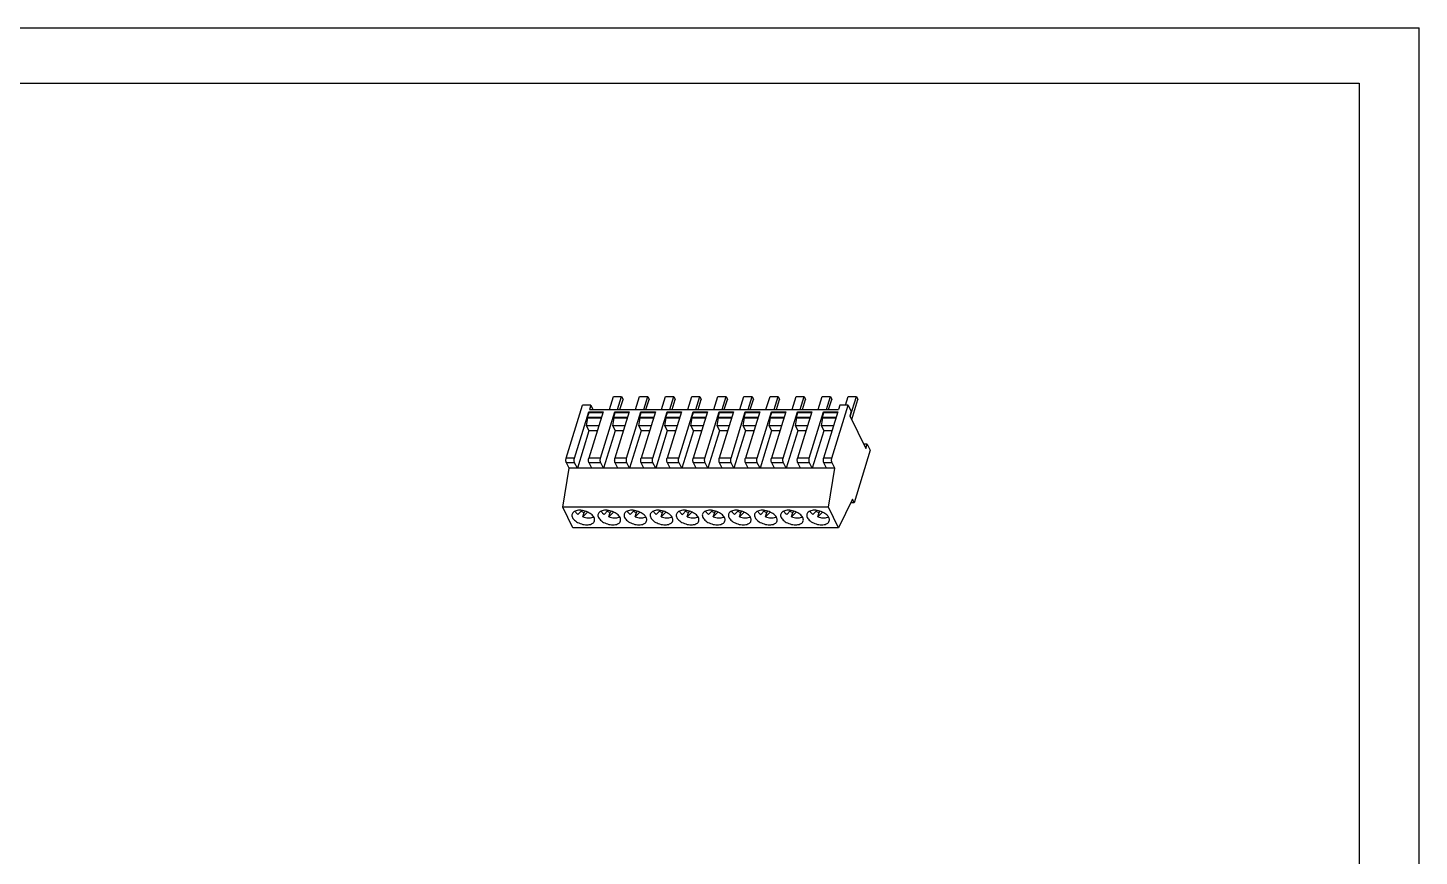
# Model space of a CAD drawing. Extents: x 0 to 420, y 0 to 297.
# Drawn here: x 170.5 to 420, y 148.5 to 297 of the extents above; entities that cross this region are included whole.
import ezdxf

# ---------------------------------------------------------------- set-up
doc = ezdxf.new("R2010")
doc.units = 0
doc.header["$LTSCALE"] = 23.1
doc.layers.get('0').update_dxf_attribs({"linetype": 'CONTINUOUS'})

msp = doc.modelspace()

# ---------------------------------------------------------------- linework, layer by layer
at = {"color": 7, "linetype": 'CONTINUOUS'}
for p, q in [((0, 297), (420, 297)), ((420, 0), (420, 297)), ((17.78, 287.08), (409.21, 287.08)), ((409.21, 287.08), (409.21, 9.23)), ((274.8, 228.57), (275.51, 230.88)), ((275.51, 230.88), (276.99, 230.88)), ((276.27, 228.57), (276.99, 230.88)), ((276.67, 228.57), (277.23, 230.39)), ((276.99, 230.88), (277.23, 230.39)), ((279.47, 228.57), (280.19, 230.88)), ((280.19, 230.88), (281.66, 230.88)), ((280.95, 228.57), (281.66, 230.88)), ((281.35, 228.57), (281.91, 230.39)), ((281.66, 230.88), (281.91, 230.39)), ((284.15, 228.57), (284.87, 230.88)), ((284.87, 230.88), (286.34, 230.88)), ((285.63, 228.57), (286.34, 230.88)), ((286.02, 228.57), (286.59, 230.39)), ((286.34, 230.88), (286.59, 230.39)), ((288.83, 228.57), (289.55, 230.88)), ((289.55, 230.88), (291.02, 230.88)), ((290.31, 228.57), (291.02, 230.88)), ((290.7, 228.57), (291.27, 230.39)), ((291.02, 230.88), (291.27, 230.39)), ((293.51, 228.57), (294.23, 230.88)), ((294.23, 230.88), (295.7, 230.88)), ((294.99, 228.57), (295.7, 230.88)), ((295.38, 228.57), (295.95, 230.39)), ((295.7, 230.88), (295.95, 230.39)), ((298.19, 228.57), (298.91, 230.88)), ((298.91, 230.88), (300.38, 230.88)), ((299.66, 228.57), (300.38, 230.88)), ((300.06, 228.57), (300.62, 230.39)), ((300.38, 230.88), (300.62, 230.39)), ((302.87, 228.57), (303.59, 230.88)), ((303.59, 230.88), (305.06, 230.88)), ((304.34, 228.57), (305.06, 230.88)), ((304.74, 228.57), (305.3, 230.39)), ((305.06, 230.88), (305.3, 230.39)), ((307.55, 228.57), (308.26, 230.88)), ((308.26, 230.88), (309.74, 230.88)), ((309.02, 228.57), (309.74, 230.88)), ((309.42, 228.57), (309.98, 230.39)), ((309.74, 230.88), (309.98, 230.39)), ((312.23, 228.57), (312.94, 230.88)), ((312.94, 230.88), (314.42, 230.88)), ((313.7, 228.57), (314.42, 230.88)), ((314.1, 228.57), (314.66, 230.39)), ((314.42, 230.88), (314.66, 230.39)), ((317.15, 229.35), (317.62, 230.88)), ((317.62, 230.88), (319.1, 230.88)), ((317.99, 227.31), (319.1, 230.88)), ((318.24, 226.81), (319.34, 230.39)), ((319.1, 230.88), (319.34, 230.39)), ((267.05, 219.87), (269.98, 229.35)), ((268.52, 219.87), (271.09, 228.17)), ((271.45, 229.35), (269.98, 229.35)), ((270.7, 225.64), (270.95, 227.06)), ((270.88, 227.19), (271.15, 228.05)), ((270.95, 227.06), (270.88, 227.19)), ((270.88, 227.19), (273.36, 227.19)), ((270.95, 227.06), (273.33, 227.06)), ((271.15, 228.05), (271.09, 228.17)), ((271.09, 228.17), (273.67, 228.17)), ((273.67, 228.17), (271.1, 219.87)), ((271.15, 228.05), (273.63, 228.05)), ((271.45, 229.35), (271.21, 228.57)), ((271.21, 228.57), (315.9, 228.57)), ((271.45, 229.35), (271.84, 228.57)), ((273.2, 219.87), (275.77, 228.17)), ((275.38, 225.64), (275.62, 227.06)), ((275.56, 227.19), (275.83, 228.05)), ((275.62, 227.06), (275.56, 227.19)), ((275.56, 227.19), (278.04, 227.19)), ((275.62, 227.06), (278, 227.06)), ((275.83, 228.05), (275.77, 228.17)), ((275.77, 228.17), (278.35, 228.17)), ((278.35, 228.17), (275.78, 219.87)), ((275.83, 228.05), (278.31, 228.05)), ((277.88, 219.87), (280.45, 228.17)), ((280.06, 225.64), (280.3, 227.06)), ((280.24, 227.19), (280.51, 228.05)), ((280.3, 227.06), (280.24, 227.19)), ((280.24, 227.19), (282.72, 227.19)), ((280.3, 227.06), (282.68, 227.06)), ((280.51, 228.05), (280.45, 228.17)), ((280.45, 228.17), (283.03, 228.17)), ((283.03, 228.17), (280.46, 219.87)), ((280.51, 228.05), (282.99, 228.05)), ((282.56, 219.87), (285.13, 228.17)), ((284.74, 225.64), (284.98, 227.06)), ((284.92, 227.19), (285.19, 228.05)), ((284.98, 227.06), (284.92, 227.19)), ((284.92, 227.19), (287.4, 227.19)), ((284.98, 227.06), (287.36, 227.06)), ((285.19, 228.05), (285.13, 228.17)), ((285.13, 228.17), (287.71, 228.17)), ((287.71, 228.17), (285.14, 219.87)), ((285.19, 228.05), (287.67, 228.05)), ((287.24, 219.87), (289.81, 228.17)), ((289.42, 225.64), (289.66, 227.06)), ((289.6, 227.19), (289.87, 228.05)), ((289.66, 227.06), (289.6, 227.19)), ((289.6, 227.19), (292.08, 227.19)), ((289.66, 227.06), (292.04, 227.06)), ((289.87, 228.05), (289.81, 228.17)), ((289.81, 228.17), (292.38, 228.17)), ((292.38, 228.17), (289.82, 219.87)), ((289.87, 228.05), (292.35, 228.05)), ((291.92, 219.87), (294.48, 228.17)), ((294.1, 225.64), (294.34, 227.06)), ((294.28, 227.19), (294.55, 228.05)), ((294.34, 227.06), (294.28, 227.19)), ((294.28, 227.19), (296.76, 227.19)), ((294.34, 227.06), (296.72, 227.06)), ((294.55, 228.05), (294.48, 228.17)), ((294.48, 228.17), (297.06, 228.17)), ((297.06, 228.17), (294.5, 219.87)), ((294.55, 228.05), (297.02, 228.05)), ((296.6, 219.87), (299.16, 228.17)), ((298.78, 225.64), (299.02, 227.06)), ((298.96, 227.19), (299.22, 228.05)), ((298.96, 227.19), (301.44, 227.19)), ((299.02, 227.06), (298.96, 227.19)), ((299.02, 227.06), (301.4, 227.06)), ((299.16, 228.17), (301.74, 228.17)), ((299.22, 228.05), (299.16, 228.17)), ((301.74, 228.17), (299.18, 219.87)), ((299.22, 228.05), (301.7, 228.05)), ((301.28, 219.87), (303.84, 228.17)), ((303.46, 225.64), (303.7, 227.06)), ((303.64, 227.19), (303.9, 228.05)), ((303.64, 227.19), (306.12, 227.19)), ((303.7, 227.06), (303.64, 227.19)), ((303.7, 227.06), (306.08, 227.06)), ((303.84, 228.17), (306.42, 228.17)), ((303.9, 228.05), (303.84, 228.17)), ((306.42, 228.17), (303.86, 219.87)), ((303.9, 228.05), (306.38, 228.05)), ((305.96, 219.87), (308.52, 228.17)), ((308.14, 225.64), (308.38, 227.06)), ((308.32, 227.19), (308.58, 228.05)), ((308.32, 227.19), (310.8, 227.19)), ((308.38, 227.06), (308.32, 227.19)), ((308.38, 227.06), (310.76, 227.06)), ((308.52, 228.17), (311.1, 228.17)), ((308.58, 228.05), (308.52, 228.17)), ((311.1, 228.17), (308.53, 219.87)), ((308.58, 228.05), (311.06, 228.05)), ((310.63, 219.87), (313.2, 228.17)), ((312.81, 225.64), (313.06, 227.06)), ((312.99, 227.19), (313.26, 228.05)), ((312.99, 227.19), (315.47, 227.19)), ((313.06, 227.06), (312.99, 227.19)), ((313.06, 227.06), (315.44, 227.06)), ((313.2, 228.17), (315.78, 228.17)), ((313.26, 228.05), (313.2, 228.17)), ((315.78, 228.17), (313.21, 219.87)), ((313.26, 228.05), (315.74, 228.05)), ((314.69, 219.87), (317.62, 229.35)), ((316.14, 229.35), (315.9, 228.57)), ((317.62, 229.35), (316.14, 229.35)), ((317.62, 229.35), (318.17, 228.23)), ((318.17, 228.23), (317.92, 227.45)), ((317.92, 227.45), (320.79, 221.6)), ((271.13, 224.77), (269.05, 218.03)), ((270.7, 225.64), (271.13, 224.77)), ((272.89, 225.64), (270.7, 225.64)), ((272.62, 224.77), (271.13, 224.77)), ((275.81, 224.77), (273.73, 218.03)), ((275.38, 225.64), (275.81, 224.77)), ((277.56, 225.64), (275.38, 225.64)), ((277.3, 224.77), (275.81, 224.77)), ((280.49, 224.77), (278.41, 218.03)), ((280.06, 225.64), (280.49, 224.77)), ((282.24, 225.64), (280.06, 225.64)), ((281.97, 224.77), (280.49, 224.77)), ((285.17, 224.77), (283.09, 218.03)), ((284.74, 225.64), (285.17, 224.77)), ((286.92, 225.64), (284.74, 225.64)), ((286.65, 224.77), (285.17, 224.77)), ((289.85, 224.77), (287.77, 218.03)), ((289.42, 225.64), (289.85, 224.77)), ((291.6, 225.64), (289.42, 225.64)), ((291.33, 224.77), (289.85, 224.77)), ((294.53, 224.77), (292.44, 218.03)), ((294.1, 225.64), (294.53, 224.77)), ((296.28, 225.64), (294.1, 225.64)), ((296.01, 224.77), (294.53, 224.77)), ((299.2, 224.77), (297.12, 218.03)), ((300.96, 225.64), (298.78, 225.64)), ((298.78, 225.64), (299.2, 224.77)), ((300.69, 224.77), (299.2, 224.77)), ((303.88, 224.77), (301.8, 218.03)), ((305.64, 225.64), (303.46, 225.64)), ((303.46, 225.64), (303.88, 224.77)), ((305.37, 224.77), (303.88, 224.77)), ((308.56, 224.77), (306.48, 218.03)), ((310.32, 225.64), (308.14, 225.64)), ((308.14, 225.64), (308.56, 224.77)), ((310.05, 224.77), (308.56, 224.77)), ((313.24, 224.77), (311.16, 218.03)), ((315, 225.64), (312.81, 225.64)), ((312.81, 225.64), (313.24, 224.77)), ((314.73, 224.77), (313.24, 224.77)), ((321.03, 222.39), (320.41, 222.39)), ((320.79, 221.6), (321.03, 222.39)), ((321.03, 222.39), (321.58, 221.27)), ((268.52, 219.87), (267.05, 219.87)), ((273.2, 219.87), (271.1, 219.87)), ((277.88, 219.87), (275.78, 219.87)), ((282.56, 219.87), (280.46, 219.87)), ((287.24, 219.87), (285.14, 219.87)), ((291.92, 219.87), (289.82, 219.87)), ((296.6, 219.87), (294.5, 219.87)), ((301.28, 219.87), (299.18, 219.87)), ((305.96, 219.87), (303.86, 219.87)), ((310.63, 219.87), (308.53, 219.87)), ((314.69, 219.87), (313.21, 219.87)), ((321.58, 221.27), (318.68, 211.87)), ((266.42, 211.07), (267.58, 218.03)), ((267.58, 218.03), (267.09, 219.03)), ((268.56, 219.03), (267.09, 219.03)), ((315.21, 218.03), (267.58, 218.03)), ((269.05, 218.03), (268.56, 219.03)), ((271.63, 218.03), (271.14, 219.03)), ((273.24, 219.03), (271.14, 219.03)), ((273.73, 218.03), (273.24, 219.03)), ((276.31, 218.03), (275.82, 219.03)), ((277.92, 219.03), (275.82, 219.03)), ((278.41, 218.03), (277.92, 219.03)), ((280.99, 218.03), (280.5, 219.03)), ((282.6, 219.03), (280.5, 219.03)), ((283.09, 218.03), (282.6, 219.03)), ((285.67, 218.03), (285.18, 219.03)), ((287.28, 219.03), (285.18, 219.03)), ((287.77, 218.03), (287.28, 219.03)), ((290.34, 218.03), (289.86, 219.03)), ((291.96, 219.03), (289.86, 219.03)), ((292.44, 218.03), (291.96, 219.03)), ((296.64, 219.03), (294.54, 219.03)), ((295.02, 218.03), (294.54, 219.03)), ((297.12, 218.03), (296.64, 219.03)), ((301.31, 219.03), (299.21, 219.03)), ((299.7, 218.03), (299.21, 219.03)), ((301.8, 218.03), (301.31, 219.03)), ((305.99, 219.03), (303.89, 219.03)), ((304.38, 218.03), (303.89, 219.03)), ((306.48, 218.03), (305.99, 219.03)), ((310.67, 219.03), (308.57, 219.03)), ((309.06, 218.03), (308.57, 219.03)), ((311.16, 218.03), (310.67, 219.03)), ((314.72, 219.03), (313.25, 219.03)), ((313.74, 218.03), (313.25, 219.03)), ((314.06, 211.07), (315.21, 218.03)), ((315.21, 218.03), (314.72, 219.03)), ((318.37, 212.49), (315.89, 207.34)), ((318.68, 211.87), (318.37, 212.49)), ((268.25, 207.34), (266.42, 211.07)), ((314.06, 211.07), (266.42, 211.07)), ((269.85, 210.48), (269.16, 209.78)), ((270.03, 209.34), (270.87, 210.19)), ((270.03, 209.34), (270.27, 210.13)), ((270.27, 210.13), (270.48, 210.34)), ((274.53, 210.48), (273.84, 209.78)), ((274.71, 209.34), (275.55, 210.19)), ((274.71, 209.34), (274.95, 210.13)), ((274.95, 210.13), (275.16, 210.34)), ((279.21, 210.48), (278.52, 209.78)), ((279.39, 209.34), (280.23, 210.19)), ((279.39, 209.34), (279.63, 210.13)), ((279.63, 210.13), (279.84, 210.34)), ((283.89, 210.48), (283.2, 209.78)), ((284.07, 209.34), (284.9, 210.19)), ((284.07, 209.34), (284.31, 210.13)), ((284.31, 210.13), (284.52, 210.34)), ((288.57, 210.48), (287.88, 209.78)), ((288.75, 209.34), (289.58, 210.19)), ((288.75, 209.34), (288.99, 210.13)), ((288.99, 210.13), (289.2, 210.34)), ((293.25, 210.48), (292.56, 209.78)), ((293.42, 209.34), (294.26, 210.19)), ((293.42, 209.34), (293.67, 210.13)), ((293.67, 210.13), (293.88, 210.34)), ((297.93, 210.48), (297.24, 209.78)), ((298.1, 209.34), (298.94, 210.19)), ((298.1, 209.34), (298.35, 210.13)), ((298.35, 210.13), (298.55, 210.34)), ((302.6, 210.48), (301.92, 209.78)), ((302.78, 209.34), (303.62, 210.19)), ((302.78, 209.34), (303.02, 210.13)), ((303.02, 210.13), (303.23, 210.34)), ((307.28, 210.48), (306.59, 209.78)), ((307.46, 209.34), (308.3, 210.19)), ((307.46, 209.34), (307.7, 210.13)), ((307.7, 210.13), (307.91, 210.34)), ((311.96, 210.48), (311.27, 209.78)), ((312.14, 209.34), (312.98, 210.19)), ((312.14, 209.34), (312.38, 210.13)), ((312.38, 210.13), (312.59, 210.34)), ((315.89, 207.34), (314.06, 211.07)), ((318.68, 211.87), (318.07, 211.87)), ((315.89, 207.34), (268.25, 207.34))]:
    msp.add_line(p, q, dxfattribs=at)
for points, knots in [([(267.09, 219.03), (267.07, 219.07), (267.03, 219.17), (267, 219.34), (267, 219.52), (267.01, 219.7), (267.03, 219.82), (267.05, 219.87)], [0, 0, 0, 0, 0.170959, 0.372865, 0.590214, 0.805105, 1, 1, 1, 1]), ([(268.56, 219.03), (268.54, 219.07), (268.51, 219.17), (268.48, 219.34), (268.47, 219.52), (268.48, 219.7), (268.51, 219.82), (268.52, 219.87)], [0, 0, 0, 0, 0.170959, 0.372865, 0.590214, 0.805105, 1, 1, 1, 1]), ([(271.14, 219.03), (271.12, 219.07), (271.08, 219.17), (271.06, 219.34), (271.05, 219.52), (271.06, 219.7), (271.09, 219.82), (271.1, 219.87)], [0, 0, 0, 0, 0.170959, 0.372865, 0.590214, 0.805105, 1, 1, 1, 1]), ([(273.24, 219.03), (273.22, 219.07), (273.18, 219.17), (273.16, 219.34), (273.15, 219.52), (273.16, 219.7), (273.19, 219.82), (273.2, 219.87)], [0, 0, 0, 0, 0.170959, 0.372865, 0.590214, 0.805105, 1, 1, 1, 1]), ([(275.82, 219.03), (275.8, 219.07), (275.76, 219.17), (275.74, 219.34), (275.73, 219.52), (275.74, 219.7), (275.76, 219.82), (275.78, 219.87)], [0, 0, 0, 0, 0.170959, 0.372865, 0.590214, 0.805105, 1, 1, 1, 1]), ([(277.92, 219.03), (277.9, 219.07), (277.86, 219.17), (277.84, 219.34), (277.83, 219.52), (277.84, 219.7), (277.86, 219.82), (277.88, 219.87)], [0, 0, 0, 0, 0.170959, 0.372865, 0.590214, 0.805105, 1, 1, 1, 1]), ([(280.5, 219.03), (280.48, 219.07), (280.44, 219.17), (280.41, 219.34), (280.41, 219.52), (280.42, 219.7), (280.44, 219.82), (280.46, 219.87)], [0, 0, 0, 0, 0.170959, 0.372865, 0.590214, 0.805105, 1, 1, 1, 1]), ([(282.6, 219.03), (282.58, 219.07), (282.54, 219.17), (282.51, 219.34), (282.51, 219.52), (282.52, 219.7), (282.54, 219.82), (282.56, 219.87)], [0, 0, 0, 0, 0.170959, 0.372865, 0.590214, 0.805105, 1, 1, 1, 1]), ([(285.18, 219.03), (285.16, 219.07), (285.12, 219.17), (285.09, 219.34), (285.09, 219.52), (285.1, 219.7), (285.12, 219.82), (285.14, 219.87)], [0, 0, 0, 0, 0.170959, 0.372865, 0.590214, 0.805105, 1, 1, 1, 1]), ([(287.28, 219.03), (287.26, 219.07), (287.22, 219.17), (287.19, 219.34), (287.19, 219.52), (287.2, 219.7), (287.22, 219.82), (287.24, 219.87)], [0, 0, 0, 0, 0.170959, 0.372865, 0.590214, 0.805105, 1, 1, 1, 1]), ([(289.86, 219.03), (289.83, 219.07), (289.8, 219.17), (289.77, 219.34), (289.76, 219.52), (289.78, 219.7), (289.8, 219.82), (289.82, 219.87)], [0, 0, 0, 0, 0.170959, 0.372865, 0.590214, 0.805105, 1, 1, 1, 1]), ([(291.96, 219.03), (291.93, 219.07), (291.9, 219.17), (291.87, 219.34), (291.86, 219.52), (291.88, 219.7), (291.9, 219.82), (291.92, 219.87)], [0, 0, 0, 0, 0.170959, 0.372865, 0.590214, 0.805105, 1, 1, 1, 1]), ([(294.54, 219.03), (294.51, 219.07), (294.48, 219.17), (294.45, 219.34), (294.44, 219.52), (294.46, 219.7), (294.48, 219.82), (294.5, 219.87)], [0, 0, 0, 0, 0.170959, 0.372865, 0.590214, 0.805105, 1, 1, 1, 1]), ([(296.64, 219.03), (296.61, 219.07), (296.58, 219.17), (296.55, 219.34), (296.54, 219.52), (296.56, 219.7), (296.58, 219.82), (296.6, 219.87)], [0, 0, 0, 0, 0.170959, 0.372865, 0.590214, 0.805105, 1, 1, 1, 1]), ([(299.21, 219.03), (299.19, 219.07), (299.16, 219.17), (299.13, 219.34), (299.12, 219.52), (299.14, 219.7), (299.16, 219.82), (299.18, 219.87)], [0, 0, 0, 0, 0.170959, 0.372865, 0.590214, 0.805105, 1, 1, 1, 1]), ([(301.31, 219.03), (301.29, 219.07), (301.26, 219.17), (301.23, 219.34), (301.22, 219.52), (301.24, 219.7), (301.26, 219.82), (301.28, 219.87)], [0, 0, 0, 0, 0.170959, 0.372865, 0.590214, 0.805105, 1, 1, 1, 1]), ([(303.89, 219.03), (303.87, 219.07), (303.84, 219.17), (303.81, 219.34), (303.8, 219.52), (303.81, 219.7), (303.84, 219.82), (303.86, 219.87)], [0, 0, 0, 0, 0.170959, 0.372865, 0.590214, 0.805105, 1, 1, 1, 1]), ([(305.99, 219.03), (305.97, 219.07), (305.94, 219.17), (305.91, 219.34), (305.9, 219.52), (305.91, 219.7), (305.94, 219.82), (305.96, 219.87)], [0, 0, 0, 0, 0.170959, 0.372865, 0.590214, 0.805105, 1, 1, 1, 1]), ([(308.57, 219.03), (308.55, 219.07), (308.52, 219.17), (308.49, 219.34), (308.48, 219.52), (308.49, 219.7), (308.52, 219.82), (308.53, 219.87)], [0, 0, 0, 0, 0.170959, 0.372865, 0.590214, 0.805105, 1, 1, 1, 1]), ([(310.67, 219.03), (310.65, 219.07), (310.62, 219.17), (310.59, 219.34), (310.58, 219.52), (310.59, 219.7), (310.62, 219.82), (310.63, 219.87)], [0, 0, 0, 0, 0.170959, 0.372865, 0.590214, 0.805105, 1, 1, 1, 1]), ([(313.25, 219.03), (313.23, 219.07), (313.2, 219.17), (313.17, 219.34), (313.16, 219.52), (313.17, 219.7), (313.2, 219.82), (313.21, 219.87)], [0, 0, 0, 0, 0.170959, 0.372865, 0.590214, 0.805105, 1, 1, 1, 1]), ([(314.72, 219.03), (314.7, 219.07), (314.67, 219.17), (314.64, 219.34), (314.63, 219.52), (314.65, 219.7), (314.67, 219.82), (314.69, 219.87)], [0, 0, 0, 0, 0.170959, 0.372865, 0.590214, 0.805105, 1, 1, 1, 1]), ([(268.09, 209.83), (268.09, 209.82), (268.06, 209.72), (268.05, 209.51), (268.11, 209.3), (268.16, 209.21)], [0, 0, 0, 0, 0.021663, 0.485551, 1, 1, 1, 1]), ([(272.03, 209.21), (271.98, 209.32), (271.82, 209.54), (271.51, 209.83), (271.12, 210.09), (270.67, 210.29), (270.19, 210.44), (269.7, 210.51), (269.24, 210.52), (268.82, 210.45), (268.48, 210.3), (268.22, 210.1), (268.12, 209.92), (268.09, 209.83)], [0, 0, 0, 0, 0.081157, 0.173333, 0.274698, 0.382001, 0.491224, 0.598123, 0.698729, 0.789898, 0.869974, 0.939677, 1, 1, 1, 1]), ([(268.62, 210.34), (268.64, 210.3), (268.73, 210.18), (268.91, 209.98), (269.07, 209.85), (269.16, 209.78)], [0, 0, 0, 0, 0.18401, 0.573734, 1, 1, 1, 1]), ([(269.74, 210.36), (269.81, 210.32), (269.98, 210.23), (270.17, 210.16), (270.27, 210.13)], [0, 0, 0, 0, 0.428669, 1, 1, 1, 1]), ([(272.77, 209.83), (272.77, 209.82), (272.74, 209.72), (272.73, 209.51), (272.79, 209.3), (272.84, 209.21)], [0, 0, 0, 0, 0.021663, 0.485551, 1, 1, 1, 1]), ([(276.71, 209.21), (276.65, 209.32), (276.5, 209.54), (276.19, 209.83), (275.8, 210.09), (275.35, 210.29), (274.87, 210.44), (274.38, 210.51), (273.92, 210.52), (273.5, 210.45), (273.16, 210.3), (272.9, 210.1), (272.8, 209.92), (272.77, 209.83)], [0, 0, 0, 0, 0.081157, 0.173333, 0.274698, 0.382001, 0.491224, 0.598123, 0.698729, 0.789898, 0.869974, 0.939677, 1, 1, 1, 1]), ([(273.29, 210.34), (273.32, 210.3), (273.41, 210.18), (273.58, 209.98), (273.75, 209.85), (273.84, 209.78)], [0, 0, 0, 0, 0.18401, 0.573734, 1, 1, 1, 1]), ([(274.41, 210.36), (274.49, 210.32), (274.66, 210.23), (274.84, 210.16), (274.95, 210.13)], [0, 0, 0, 0, 0.428669, 1, 1, 1, 1]), ([(277.45, 209.83), (277.45, 209.82), (277.42, 209.72), (277.4, 209.51), (277.47, 209.3), (277.52, 209.21)], [0, 0, 0, 0, 0.021663, 0.485551, 1, 1, 1, 1]), ([(281.39, 209.21), (281.33, 209.32), (281.18, 209.54), (280.87, 209.83), (280.48, 210.09), (280.03, 210.29), (279.55, 210.44), (279.06, 210.51), (278.6, 210.52), (278.18, 210.45), (277.83, 210.3), (277.58, 210.1), (277.48, 209.92), (277.45, 209.83)], [0, 0, 0, 0, 0.081157, 0.173333, 0.274698, 0.382001, 0.491224, 0.598123, 0.698729, 0.789898, 0.869974, 0.939677, 1, 1, 1, 1]), ([(277.97, 210.34), (278, 210.3), (278.09, 210.18), (278.26, 209.98), (278.43, 209.85), (278.52, 209.78)], [0, 0, 0, 0, 0.18401, 0.573734, 1, 1, 1, 1]), ([(279.09, 210.36), (279.17, 210.32), (279.34, 210.23), (279.52, 210.16), (279.63, 210.13)], [0, 0, 0, 0, 0.428669, 1, 1, 1, 1]), ([(282.13, 209.83), (282.13, 209.82), (282.1, 209.72), (282.08, 209.51), (282.15, 209.3), (282.2, 209.21)], [0, 0, 0, 0, 0.021663, 0.485551, 1, 1, 1, 1]), ([(286.07, 209.21), (286.01, 209.32), (285.86, 209.54), (285.55, 209.83), (285.15, 210.09), (284.71, 210.29), (284.23, 210.44), (283.74, 210.51), (283.28, 210.52), (282.86, 210.45), (282.51, 210.3), (282.26, 210.1), (282.16, 209.92), (282.13, 209.83)], [0, 0, 0, 0, 0.081157, 0.173333, 0.274698, 0.382001, 0.491224, 0.598123, 0.698729, 0.789898, 0.869974, 0.939677, 1, 1, 1, 1]), ([(282.65, 210.34), (282.68, 210.3), (282.76, 210.18), (282.94, 209.98), (283.11, 209.85), (283.2, 209.78)], [0, 0, 0, 0, 0.18401, 0.573734, 1, 1, 1, 1]), ([(283.77, 210.36), (283.85, 210.32), (284.02, 210.23), (284.2, 210.16), (284.31, 210.13)], [0, 0, 0, 0, 0.428669, 1, 1, 1, 1]), ([(286.81, 209.83), (286.81, 209.82), (286.78, 209.72), (286.76, 209.51), (286.83, 209.3), (286.88, 209.21)], [0, 0, 0, 0, 0.021663, 0.485551, 1, 1, 1, 1]), ([(290.75, 209.21), (290.69, 209.32), (290.54, 209.54), (290.22, 209.83), (289.83, 210.09), (289.39, 210.29), (288.91, 210.44), (288.42, 210.51), (287.96, 210.52), (287.54, 210.45), (287.19, 210.3), (286.93, 210.1), (286.83, 209.92), (286.81, 209.83)], [0, 0, 0, 0, 0.081157, 0.173333, 0.274698, 0.382001, 0.491224, 0.598123, 0.698729, 0.789898, 0.869974, 0.939677, 1, 1, 1, 1]), ([(287.33, 210.34), (287.36, 210.3), (287.44, 210.18), (287.62, 209.98), (287.79, 209.85), (287.88, 209.78)], [0, 0, 0, 0, 0.18401, 0.573734, 1, 1, 1, 1]), ([(288.45, 210.36), (288.52, 210.32), (288.7, 210.23), (288.88, 210.16), (288.99, 210.13)], [0, 0, 0, 0, 0.428669, 1, 1, 1, 1]), ([(291.49, 209.83), (291.48, 209.82), (291.45, 209.72), (291.44, 209.51), (291.51, 209.3), (291.56, 209.21)], [0, 0, 0, 0, 0.021663, 0.485551, 1, 1, 1, 1]), ([(295.43, 209.21), (295.37, 209.32), (295.22, 209.54), (294.9, 209.83), (294.51, 210.09), (294.06, 210.29), (293.58, 210.44), (293.1, 210.51), (292.64, 210.52), (292.22, 210.45), (291.87, 210.3), (291.61, 210.1), (291.51, 209.92), (291.49, 209.83)], [0, 0, 0, 0, 0.081157, 0.173333, 0.274698, 0.382001, 0.491224, 0.598123, 0.698729, 0.789898, 0.869974, 0.939677, 1, 1, 1, 1]), ([(292.01, 210.34), (292.04, 210.3), (292.12, 210.18), (292.3, 209.98), (292.47, 209.85), (292.56, 209.78)], [0, 0, 0, 0, 0.18401, 0.573734, 1, 1, 1, 1]), ([(293.13, 210.36), (293.2, 210.32), (293.38, 210.23), (293.56, 210.16), (293.67, 210.13)], [0, 0, 0, 0, 0.428669, 1, 1, 1, 1]), ([(296.16, 209.83), (296.16, 209.82), (296.13, 209.72), (296.12, 209.51), (296.19, 209.3), (296.24, 209.21)], [0, 0, 0, 0, 0.021663, 0.485551, 1, 1, 1, 1]), ([(300.1, 209.21), (300.05, 209.32), (299.89, 209.54), (299.58, 209.83), (299.19, 210.09), (298.74, 210.29), (298.26, 210.44), (297.78, 210.51), (297.32, 210.52), (296.9, 210.45), (296.55, 210.3), (296.29, 210.1), (296.19, 209.92), (296.16, 209.83)], [0, 0, 0, 0, 0.081157, 0.173333, 0.274698, 0.382001, 0.491224, 0.598123, 0.698729, 0.789898, 0.869974, 0.939677, 1, 1, 1, 1]), ([(296.69, 210.34), (296.72, 210.3), (296.8, 210.18), (296.98, 209.98), (297.15, 209.85), (297.24, 209.78)], [0, 0, 0, 0, 0.18401, 0.573734, 1, 1, 1, 1]), ([(297.81, 210.36), (297.88, 210.32), (298.06, 210.23), (298.24, 210.16), (298.35, 210.13)], [0, 0, 0, 0, 0.428669, 1, 1, 1, 1]), ([(300.84, 209.83), (300.84, 209.82), (300.81, 209.72), (300.8, 209.51), (300.87, 209.3), (300.92, 209.21)], [0, 0, 0, 0, 0.021663, 0.485551, 1, 1, 1, 1]), ([(304.78, 209.21), (304.73, 209.32), (304.57, 209.54), (304.26, 209.83), (303.87, 210.09), (303.42, 210.29), (302.94, 210.44), (302.46, 210.51), (301.99, 210.52), (301.58, 210.45), (301.23, 210.3), (300.97, 210.1), (300.87, 209.92), (300.84, 209.83)], [0, 0, 0, 0, 0.081157, 0.173333, 0.274698, 0.382001, 0.491224, 0.598123, 0.698729, 0.789898, 0.869974, 0.939677, 1, 1, 1, 1]), ([(301.37, 210.34), (301.39, 210.3), (301.48, 210.18), (301.66, 209.98), (301.82, 209.85), (301.92, 209.78)], [0, 0, 0, 0, 0.18401, 0.573734, 1, 1, 1, 1]), ([(302.49, 210.36), (302.56, 210.32), (302.74, 210.23), (302.92, 210.16), (303.02, 210.13)], [0, 0, 0, 0, 0.428669, 1, 1, 1, 1]), ([(305.52, 209.83), (305.52, 209.82), (305.49, 209.72), (305.48, 209.51), (305.55, 209.3), (305.59, 209.21)], [0, 0, 0, 0, 0.021663, 0.485551, 1, 1, 1, 1]), ([(309.46, 209.21), (309.41, 209.32), (309.25, 209.54), (308.94, 209.83), (308.55, 210.09), (308.1, 210.29), (307.62, 210.44), (307.14, 210.51), (306.67, 210.52), (306.26, 210.45), (305.91, 210.3), (305.65, 210.1), (305.55, 209.92), (305.52, 209.83)], [0, 0, 0, 0, 0.081157, 0.173333, 0.274698, 0.382001, 0.491224, 0.598123, 0.698729, 0.789898, 0.869974, 0.939677, 1, 1, 1, 1]), ([(306.05, 210.34), (306.07, 210.3), (306.16, 210.18), (306.34, 209.98), (306.5, 209.85), (306.59, 209.78)], [0, 0, 0, 0, 0.18401, 0.573734, 1, 1, 1, 1]), ([(307.17, 210.36), (307.24, 210.32), (307.42, 210.23), (307.6, 210.16), (307.7, 210.13)], [0, 0, 0, 0, 0.428669, 1, 1, 1, 1]), ([(310.2, 209.83), (310.2, 209.82), (310.17, 209.72), (310.16, 209.51), (310.23, 209.3), (310.27, 209.21)], [0, 0, 0, 0, 0.021663, 0.485551, 1, 1, 1, 1]), ([(314.14, 209.21), (314.09, 209.32), (313.93, 209.54), (313.62, 209.83), (313.23, 210.09), (312.78, 210.29), (312.3, 210.44), (311.82, 210.51), (311.35, 210.52), (310.94, 210.45), (310.59, 210.3), (310.33, 210.1), (310.23, 209.92), (310.2, 209.83)], [0, 0, 0, 0, 0.081157, 0.173333, 0.274698, 0.382001, 0.491224, 0.598123, 0.698729, 0.789898, 0.869974, 0.939677, 1, 1, 1, 1]), ([(310.73, 210.34), (310.75, 210.3), (310.84, 210.18), (311.02, 209.98), (311.18, 209.85), (311.27, 209.78)], [0, 0, 0, 0, 0.18401, 0.573734, 1, 1, 1, 1]), ([(311.85, 210.36), (311.92, 210.32), (312.09, 210.23), (312.28, 210.16), (312.38, 210.13)], [0, 0, 0, 0, 0.428669, 1, 1, 1, 1]), ([(268.16, 209.21), (268.22, 209.09), (268.37, 208.87), (268.69, 208.58), (269.08, 208.33), (269.52, 208.12), (270, 207.98), (270.49, 207.9), (270.95, 207.9), (271.37, 207.97), (271.72, 208.11), (271.97, 208.32), (272.08, 208.5), (272.1, 208.59)], [0, 0, 0, 0, 0.081157, 0.173333, 0.274698, 0.382001, 0.491224, 0.598123, 0.698729, 0.789898, 0.869974, 0.939677, 1, 1, 1, 1]), ([(270.03, 209.34), (270.18, 209.29), (270.5, 209.21), (270.97, 209.15), (271.41, 209.16), (271.74, 209.22), (271.91, 209.29), (271.96, 209.31)], [0, 0, 0, 0, 0.249782, 0.492239, 0.719087, 0.924017, 1, 1, 1, 1]), ([(272.1, 208.59), (272.1, 208.59), (272.13, 208.69), (272.15, 208.91), (272.08, 209.11), (272.03, 209.21)], [0, 0, 0, 0, 0.021663, 0.485551, 1, 1, 1, 1]), ([(272.84, 209.21), (272.9, 209.09), (273.05, 208.87), (273.36, 208.58), (273.76, 208.33), (274.2, 208.12), (274.68, 207.98), (275.17, 207.9), (275.63, 207.9), (276.05, 207.97), (276.4, 208.11), (276.65, 208.32), (276.75, 208.5), (276.78, 208.59)], [0, 0, 0, 0, 0.081157, 0.173333, 0.274698, 0.382001, 0.491224, 0.598123, 0.698729, 0.789898, 0.869974, 0.939677, 1, 1, 1, 1]), ([(274.71, 209.34), (274.86, 209.29), (275.18, 209.21), (275.65, 209.15), (276.09, 209.16), (276.42, 209.22), (276.59, 209.29), (276.64, 209.31)], [0, 0, 0, 0, 0.249782, 0.492239, 0.719087, 0.924017, 1, 1, 1, 1]), ([(276.78, 208.59), (276.78, 208.59), (276.81, 208.69), (276.83, 208.91), (276.76, 209.11), (276.71, 209.21)], [0, 0, 0, 0, 0.021663, 0.485551, 1, 1, 1, 1]), ([(277.52, 209.21), (277.58, 209.09), (277.73, 208.87), (278.04, 208.58), (278.43, 208.33), (278.88, 208.12), (279.36, 207.98), (279.85, 207.9), (280.31, 207.9), (280.73, 207.97), (281.08, 208.11), (281.33, 208.32), (281.43, 208.5), (281.46, 208.59)], [0, 0, 0, 0, 0.081157, 0.173333, 0.274698, 0.382001, 0.491224, 0.598123, 0.698729, 0.789898, 0.869974, 0.939677, 1, 1, 1, 1]), ([(279.39, 209.34), (279.54, 209.29), (279.86, 209.21), (280.33, 209.15), (280.77, 209.16), (281.1, 209.22), (281.27, 209.29), (281.32, 209.31)], [0, 0, 0, 0, 0.249782, 0.492239, 0.719087, 0.924017, 1, 1, 1, 1]), ([(281.46, 208.59), (281.46, 208.59), (281.49, 208.69), (281.5, 208.91), (281.44, 209.11), (281.39, 209.21)], [0, 0, 0, 0, 0.021663, 0.485551, 1, 1, 1, 1]), ([(282.2, 209.21), (282.25, 209.09), (282.41, 208.87), (282.72, 208.58), (283.11, 208.33), (283.56, 208.12), (284.04, 207.98), (284.53, 207.9), (284.99, 207.9), (285.41, 207.97), (285.75, 208.11), (286.01, 208.32), (286.11, 208.5), (286.14, 208.59)], [0, 0, 0, 0, 0.081157, 0.173333, 0.274698, 0.382001, 0.491224, 0.598123, 0.698729, 0.789898, 0.869974, 0.939677, 1, 1, 1, 1]), ([(284.07, 209.34), (284.22, 209.29), (284.53, 209.21), (285, 209.15), (285.45, 209.16), (285.78, 209.22), (285.95, 209.29), (286, 209.31)], [0, 0, 0, 0, 0.249782, 0.492239, 0.719087, 0.924017, 1, 1, 1, 1]), ([(286.14, 208.59), (286.14, 208.59), (286.17, 208.69), (286.18, 208.91), (286.12, 209.11), (286.07, 209.21)], [0, 0, 0, 0, 0.021663, 0.485551, 1, 1, 1, 1]), ([(286.88, 209.21), (286.93, 209.09), (287.09, 208.87), (287.4, 208.58), (287.79, 208.33), (288.24, 208.12), (288.72, 207.98), (289.2, 207.9), (289.67, 207.9), (290.08, 207.97), (290.43, 208.11), (290.69, 208.32), (290.79, 208.5), (290.82, 208.59)], [0, 0, 0, 0, 0.081157, 0.173333, 0.274698, 0.382001, 0.491224, 0.598123, 0.698729, 0.789898, 0.869974, 0.939677, 1, 1, 1, 1]), ([(288.75, 209.34), (288.9, 209.29), (289.21, 209.21), (289.68, 209.15), (290.13, 209.16), (290.46, 209.22), (290.63, 209.29), (290.68, 209.31)], [0, 0, 0, 0, 0.249782, 0.492239, 0.719087, 0.924017, 1, 1, 1, 1]), ([(290.82, 208.59), (290.82, 208.59), (290.85, 208.69), (290.86, 208.91), (290.8, 209.11), (290.75, 209.21)], [0, 0, 0, 0, 0.021663, 0.485551, 1, 1, 1, 1]), ([(291.56, 209.21), (291.61, 209.09), (291.77, 208.87), (292.08, 208.58), (292.47, 208.33), (292.92, 208.12), (293.4, 207.98), (293.88, 207.9), (294.35, 207.9), (294.76, 207.97), (295.11, 208.11), (295.37, 208.32), (295.47, 208.5), (295.5, 208.59)], [0, 0, 0, 0, 0.081157, 0.173333, 0.274698, 0.382001, 0.491224, 0.598123, 0.698729, 0.789898, 0.869974, 0.939677, 1, 1, 1, 1]), ([(293.42, 209.34), (293.58, 209.29), (293.89, 209.21), (294.36, 209.15), (294.81, 209.16), (295.14, 209.22), (295.31, 209.29), (295.36, 209.31)], [0, 0, 0, 0, 0.249782, 0.492239, 0.719087, 0.924017, 1, 1, 1, 1]), ([(295.5, 208.59), (295.5, 208.59), (295.53, 208.69), (295.54, 208.91), (295.47, 209.11), (295.43, 209.21)], [0, 0, 0, 0, 0.021663, 0.485551, 1, 1, 1, 1]), ([(296.24, 209.21), (296.29, 209.09), (296.45, 208.87), (296.76, 208.58), (297.15, 208.33), (297.6, 208.12), (298.08, 207.98), (298.56, 207.9), (299.03, 207.9), (299.44, 207.97), (299.79, 208.11), (300.05, 208.32), (300.15, 208.5), (300.18, 208.59)], [0, 0, 0, 0, 0.081157, 0.173333, 0.274698, 0.382001, 0.491224, 0.598123, 0.698729, 0.789898, 0.869974, 0.939677, 1, 1, 1, 1]), ([(298.1, 209.34), (298.26, 209.29), (298.57, 209.21), (299.04, 209.15), (299.49, 209.16), (299.82, 209.22), (299.99, 209.29), (300.03, 209.31)], [0, 0, 0, 0, 0.249782, 0.492239, 0.719087, 0.924017, 1, 1, 1, 1]), ([(300.18, 208.59), (300.18, 208.59), (300.21, 208.69), (300.22, 208.91), (300.15, 209.11), (300.1, 209.21)], [0, 0, 0, 0, 0.021663, 0.485551, 1, 1, 1, 1]), ([(300.92, 209.21), (300.97, 209.09), (301.13, 208.87), (301.44, 208.58), (301.83, 208.33), (302.28, 208.12), (302.76, 207.98), (303.24, 207.9), (303.71, 207.9), (304.12, 207.97), (304.47, 208.11), (304.73, 208.32), (304.83, 208.5), (304.86, 208.59)], [0, 0, 0, 0, 0.081157, 0.173333, 0.274698, 0.382001, 0.491224, 0.598123, 0.698729, 0.789898, 0.869974, 0.939677, 1, 1, 1, 1]), ([(302.78, 209.34), (302.94, 209.29), (303.25, 209.21), (303.72, 209.15), (304.17, 209.16), (304.49, 209.22), (304.67, 209.29), (304.71, 209.31)], [0, 0, 0, 0, 0.249782, 0.492239, 0.719087, 0.924017, 1, 1, 1, 1]), ([(304.86, 208.59), (304.86, 208.59), (304.89, 208.69), (304.9, 208.91), (304.83, 209.11), (304.78, 209.21)], [0, 0, 0, 0, 0.021663, 0.485551, 1, 1, 1, 1]), ([(305.59, 209.21), (305.65, 209.09), (305.8, 208.87), (306.12, 208.58), (306.51, 208.33), (306.96, 208.12), (307.44, 207.98), (307.92, 207.9), (308.38, 207.9), (308.8, 207.97), (309.15, 208.11), (309.41, 208.32), (309.51, 208.5), (309.54, 208.59)], [0, 0, 0, 0, 0.081157, 0.173333, 0.274698, 0.382001, 0.491224, 0.598123, 0.698729, 0.789898, 0.869974, 0.939677, 1, 1, 1, 1]), ([(307.46, 209.34), (307.62, 209.29), (307.93, 209.21), (308.4, 209.15), (308.84, 209.16), (309.17, 209.22), (309.35, 209.29), (309.39, 209.31)], [0, 0, 0, 0, 0.249782, 0.492239, 0.719087, 0.924017, 1, 1, 1, 1]), ([(309.54, 208.59), (309.54, 208.59), (309.57, 208.69), (309.58, 208.91), (309.51, 209.11), (309.46, 209.21)], [0, 0, 0, 0, 0.021663, 0.485551, 1, 1, 1, 1]), ([(310.27, 209.21), (310.33, 209.09), (310.48, 208.87), (310.8, 208.58), (311.19, 208.33), (311.63, 208.12), (312.11, 207.98), (312.6, 207.9), (313.06, 207.9), (313.48, 207.97), (313.83, 208.11), (314.09, 208.32), (314.19, 208.5), (314.21, 208.59)], [0, 0, 0, 0, 0.081157, 0.173333, 0.274698, 0.382001, 0.491224, 0.598123, 0.698729, 0.789898, 0.869974, 0.939677, 1, 1, 1, 1]), ([(312.14, 209.34), (312.3, 209.29), (312.61, 209.21), (313.08, 209.15), (313.52, 209.16), (313.85, 209.22), (314.03, 209.29), (314.07, 209.31)], [0, 0, 0, 0, 0.249782, 0.492239, 0.719087, 0.924017, 1, 1, 1, 1]), ([(314.21, 208.59), (314.22, 208.59), (314.25, 208.69), (314.26, 208.91), (314.19, 209.11), (314.14, 209.21)], [0, 0, 0, 0, 0.021663, 0.485551, 1, 1, 1, 1])]:
    msp.add_open_spline(points, degree=3, knots=knots, dxfattribs=at)

doc.saveas('drawing.dxf')
